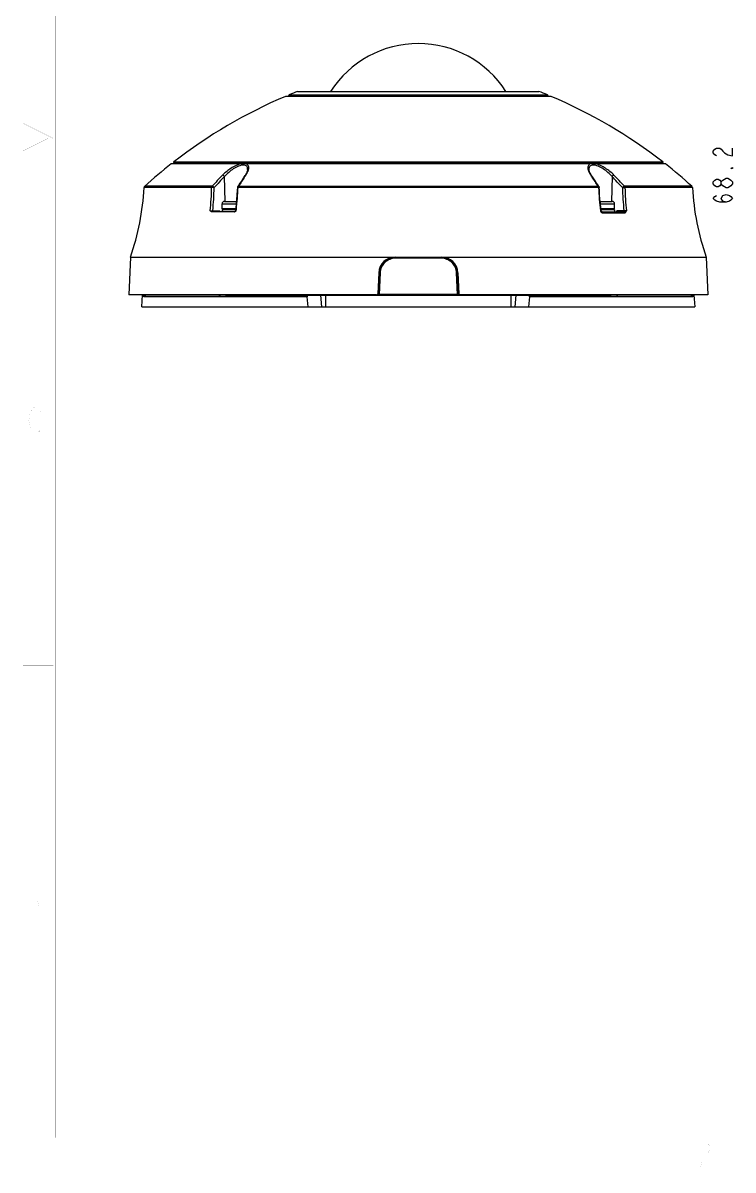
# Model space of a CAD drawing. Header units: millimetres. Extents: x 42 to 799, y 30 to 564.
# Drawn here: x 42.5 to 226.4, y 29.7 to 326.9 of the extents above; entities that cross this region are included whole.
import ezdxf

# ---------------------------------------------------------------- set-up
doc = ezdxf.new("R2010")
doc.units = ezdxf.units.MM
doc.header["$LTSCALE"] = 46.255
doc.layers.get('0').update_dxf_attribs({"linetype": 'CONTINUOUS'})
doc.layers.add('02___PRT_ALL_AXES', color=7, linetype='CONTINUOUS')

msp = doc.modelspace()

# ---------------------------------------------------------------- linework, layer by layer
at = {"color": 7, "linetype": 'Continuous'}
for p, q in [((179.24, 307.871), (110.451, 307.871)), ((179.162, 307.887), (110.529, 307.887)), ((111.238, 307.887), (111.245, 308.02)), ((111.245, 308.02), (178.446, 308.02)), ((111.43, 308.281), (178.261, 308.281)), ((178.446, 308.02), (178.453, 307.887)), ((98.941, 290.377), (80.851, 290.377)), ((208.655, 290.441), (81.036, 290.441)), ((208.265, 290.729), (81.426, 290.729)), ((81.5, 290.729), (81.724, 290.441)), ((81.504, 290.887), (208.187, 290.887)), ((189.433, 290.377), (100.26, 290.377)), ((100.647, 288.973), (100.647, 288.976)), ((189.044, 288.975), (189.044, 288.972)), ((208.84, 290.377), (190.751, 290.377)), ((208.191, 290.729), (207.967, 290.441)), ((94.805, 280.66), (94.682, 287.107)), ((99.745, 287.037), (99.971, 287.371)), ((100.101, 287.57), (99.971, 287.371)), ((100.062, 287.309), (100.171, 287.472)), ((100.062, 287.31), (100.171, 287.472)), ((100.321, 287.952), (100.101, 287.57)), ((189.581, 287.584), (189.365, 287.963)), ((189.52, 287.472), (189.629, 287.31)), ((189.52, 287.472), (189.629, 287.309)), ((189.72, 287.371), (189.581, 287.584)), ((189.933, 287.056), (189.72, 287.371)), ((195.009, 287.107), (194.886, 280.66)), ((91.324, 284.25), (73.835, 284.25)), ((91.447, 284.595), (73.999, 284.595)), ((98.291, 284.818), (98.084, 284.493)), ((191.513, 284.25), (98.178, 284.25)), ((98.285, 284.595), (191.406, 284.595)), ((191.607, 284.493), (191.387, 284.838)), ((215.692, 284.595), (198.244, 284.595)), ((215.856, 284.25), (198.367, 284.25)), ((94.012, 278.756), (94.012, 280.056)), ((94.012, 280.056), (97.7, 280.056)), ((94.612, 280.656), (97.752, 280.656)), ((191.939, 280.656), (195.079, 280.656)), ((191.992, 280.056), (195.679, 280.056)), ((195.679, 278.756), (195.679, 280.056)), ((97.219, 277.956), (91.317, 277.956)), ((91.61, 278.246), (93.174, 278.246)), ((97.573, 278.756), (94.012, 278.756)), ((94.012, 278.456), (94.012, 277.956)), ((97.542, 278.456), (94.012, 278.456)), ((195.679, 278.756), (192.118, 278.756)), ((195.679, 278.456), (192.149, 278.456)), ((192.293, 278.014), (192.267, 278.037)), ((192.267, 278.037), (192.267, 278.037)), ((192.341, 277.956), (198.075, 277.956)), ((192.618, 277.702), (198.296, 277.702)), ((195.679, 278.456), (195.679, 277.956)), ((198.081, 278.246), (196.517, 278.246)), ((70.273, 266.256), (219.418, 266.256)), ((138.074, 266.169), (151.617, 266.169)), ((150.775, 265.941), (138.916, 265.941)), ((138.931, 266.169), (138.931, 266.132)), ((150.76, 266.132), (138.931, 266.132)), ((139.925, 266.132), (138.931, 266.132)), ((147.582, 266.132), (141.763, 266.132)), ((150.76, 266.132), (150.1, 266.132)), ((134.594, 262.144), (134.358, 256.743)), ((134.495, 256.469), (134.743, 262.137)), ((134.782, 262.148), (134.536, 256.507)), ((134.955, 262.148), (134.709, 256.513)), ((134.743, 262.15), (134.782, 262.148)), ((134.743, 262.137), (134.743, 262.15)), ((154.982, 256.513), (154.736, 262.148)), ((154.909, 262.148), (154.947, 262.15)), ((155.155, 256.507), (154.909, 262.148)), ((154.947, 262.15), (154.948, 262.137)), ((154.948, 262.137), (155.195, 256.469)), ((155.097, 262.144), (155.333, 256.743)), ((134.058, 256.456), (69.845, 256.456)), ((73.201, 253.356), (73.457, 256.456)), ((93.239, 255.9), (73.827, 255.9)), ((93.597, 256.356), (74.319, 256.356)), ((83.23, 256.356), (83.219, 256.456)), ((83.23, 256.356), (83.219, 256.456)), ((83.699, 256.456), (83.704, 256.356)), ((84.953, 256.456), (84.959, 256.388)), ((85.949, 256.456), (85.956, 256.38)), ((91.964, 256.456), (91.957, 256.356)), ((92.071, 256.356), (92.078, 256.456)), ((116.047, 255.9), (94.958, 255.9)), ((95.304, 256.356), (194.387, 256.356)), ((101.332, 256.456), (101.332, 256.356)), ((102.002, 256.456), (102.003, 256.356)), ((102.572, 256.356), (102.564, 256.456)), ((102.718, 256.356), (102.711, 256.456)), ((116.288, 253.356), (116.047, 255.9)), ((119.845, 253.356), (119.583, 256.356)), ((120.845, 256.356), (120.845, 253.356)), ((134.086, 256.456), (155.371, 256.456)), ((134.337, 256.469), (155.354, 256.469)), ((134.495, 256.469), (134.536, 256.507)), ((154.982, 256.513), (134.709, 256.513)), ((155.195, 256.469), (155.155, 256.507)), ((219.845, 256.456), (155.633, 256.456)), ((168.845, 256.356), (168.845, 253.356)), ((170.108, 256.356), (169.845, 253.356)), ((173.644, 255.9), (173.403, 253.356)), ((173.644, 255.9), (173.403, 253.356)), ((194.733, 255.9), (173.644, 255.9)), ((186.98, 256.456), (186.973, 256.356)), ((187.127, 256.456), (187.119, 256.356)), ((187.127, 256.456), (187.119, 256.356)), ((187.688, 256.356), (187.689, 256.456)), ((188.359, 256.356), (188.359, 256.456)), ((215.371, 256.356), (196.094, 256.356)), ((215.864, 255.9), (196.452, 255.9)), ((197.613, 256.456), (197.62, 256.356)), ((197.734, 256.356), (197.727, 256.456)), ((213.04, 256.456), (213.085, 256.356)), ((216.234, 256.456), (216.49, 253.356)), ((73.201, 253.356), (216.49, 253.356))]:
    msp.add_line(p, q, dxfattribs=at)
at = {"color": 7, "linetype": 'Continuous', "const_width": 0.01}
for points in [[(42.461, 29.7), (42.461, 564.3)], [(50.294, 556.467), (50.294, 37.533)], [(50.882, 555.88), (50.882, 38.12)], [(50.294, 297), (42.461, 300.916)], [(48.981, 297), (42.461, 300.26)], [(47.667, 297), (42.461, 299.603)], [(42.461, 297.587), (46.378, 297.587)], [(44.42, 299.937), (44.42, 294.063)], [(46.378, 298.958), (46.378, 295.042)], [(42.461, 294.397), (47.667, 297)], [(42.461, 293.74), (48.981, 297)], [(42.461, 293.084), (50.294, 297)], [(42.461, 297), (50.294, 297)], [(42.461, 296.413), (46.378, 296.413)], [(44.28, 225.682), (44.892, 226.825)], [(44.892, 226.825), (45.504, 227.396)], [(45.504, 227.396), (46.116, 227.396)], [(46.116, 227.396), (46.728, 226.825)], [(46.728, 226.825), (47.034, 226.253)], [(43.974, 223.969), (44.28, 225.682)], [(44.28, 222.255), (43.974, 223.969)], [(44.892, 221.113), (44.28, 222.255)], [(45.504, 220.542), (44.892, 221.113)], [(46.116, 220.542), (45.504, 220.542)], [(46.728, 221.113), (46.116, 220.542)], [(47.034, 221.684), (46.728, 221.113)], [(42.461, 160.511), (50.294, 160.511)], [(42.461, 159.923), (50.294, 159.923)], [(42.461, 159.336), (50.294, 159.336)], [(43.944, 94.704), (43.944, 101.558)], [(43.944, 101.558), (45.086, 101.558)], [(45.086, 101.558), (45.657, 100.987)], [(45.657, 100.987), (46.228, 99.844)], [(46.228, 99.844), (46.514, 98.131)], [(46.514, 98.131), (46.228, 96.418)], [(45.657, 95.275), (45.086, 94.704)], [(45.943, 95.846), (45.657, 95.275)], [(46.228, 96.418), (45.943, 95.846)], [(45.086, 94.704), (43.944, 94.704)], [(50.294, 37.533), (790.51, 37.533)], [(50.882, 38.12), (789.922, 38.12)], [(104.953, 37.127), (104.953, 30.273)], [(145.661, 37.533), (145.661, 29.7)], [(146.248, 37.533), (146.248, 29.7)], [(146.836, 37.533), (146.836, 29.7)], [(217.947, 35.939), (218.233, 36.51)], [(218.233, 36.51), (218.804, 37.081)], [(218.804, 37.081), (219.375, 37.081)], [(219.375, 37.081), (219.946, 36.51)], [(219.946, 36.51), (220.232, 35.939)], [(220.232, 35.939), (220.232, 34.797)], [(218.804, 33.083), (218.233, 31.941)], [(219.946, 34.226), (218.804, 33.083)], [(220.232, 34.797), (219.946, 34.226)], [(218.233, 31.941), (217.947, 30.227)], [(217.947, 30.227), (220.232, 30.227)], [(42.461, 29.7), (798.538, 29.7)]]:
    msp.add_lwpolyline(points, dxfattribs=at)
at = {"color": 2, "linetype": 'Continuous'}
for points in [[(222.065, 292.456), (221.648, 292.706), (221.231, 293.206), (221.231, 293.706), (221.648, 294.206), (222.065, 294.456), (222.898, 294.456), (223.315, 294.206), (223.731, 293.706), (224.148, 293.206), (224.981, 292.706), (226.231, 292.456), (226.231, 294.456)], [(226.231, 289.456), (226.231, 289.206), (225.815, 289.206), (226.231, 289.456)], [(223.315, 285.206), (222.898, 284.706), (222.481, 284.456), (222.065, 284.456), (221.648, 284.706), (221.231, 285.206), (221.231, 285.706), (221.648, 286.206), (222.065, 286.456), (222.481, 286.456), (222.898, 286.206), (223.315, 285.706)], [(226.231, 285.206), (225.815, 284.706), (225.398, 284.456), (224.981, 284.206), (224.565, 284.206), (224.148, 284.456), (223.731, 284.706), (223.315, 285.206), (223.315, 285.706), (223.731, 286.206), (224.148, 286.456), (224.565, 286.706), (224.981, 286.706), (225.398, 286.456), (225.815, 286.206), (226.231, 285.706), (226.231, 285.206)], [(224.565, 280.456), (223.731, 280.706), (223.315, 281.456), (223.731, 282.206), (224.565, 282.456), (225.398, 282.206), (225.815, 281.956), (226.231, 281.456), (225.815, 280.956), (225.398, 280.706), (224.565, 280.456), (222.898, 280.456), (222.065, 280.706), (221.648, 280.956), (221.231, 281.456), (221.648, 281.956), (222.065, 282.206)]]:
    msp.add_lwpolyline(points, dxfattribs=at)
at = {"color": 7, "linetype": 'Continuous'}
for points in [[(100.647, 288.972), (100.635, 288.843), (100.582, 288.591), (100.479, 288.294), (100.321, 287.952)], [(189.365, 287.963), (189.209, 288.301), (189.108, 288.596), (189.055, 288.845), (189.044, 288.972)], [(99.745, 287.037), (99.379, 286.488), (99.015, 285.936), (98.652, 285.379), (98.291, 284.818)], [(191.387, 284.838), (191.026, 285.399), (190.664, 285.955), (190.299, 286.508), (189.933, 287.056)], [(98.006, 284.252), (97.96, 283.451), (97.884, 282.324), (97.798, 281.2), (97.702, 280.077), (97.594, 278.957), (97.518, 278.224)], [(192.173, 278.224), (192.094, 278.986), (191.987, 280.106), (191.89, 281.229), (191.804, 282.354), (191.729, 283.48), (191.684, 284.252)], [(192.42, 277.956), (192.404, 277.958), (192.382, 277.963), (192.354, 277.974), (192.324, 277.992), (192.293, 278.014)]]:
    msp.add_lwpolyline(points, dxfattribs=at)
for centre, radius, start, end in [((144.845, 294.556), 27, 32.75283, 147.24717), ((161.212, 188.191), 130, 111.48659, 112.51606), ((128.479, 188.191), 130, 67.48394, 68.51341), ((161.212, 188.191), 130, 112.98389, 127.81718), ((110.529, 307.687), 0.2, 90, 112.98389), ((111.545, 308.004), 0.3, 112.51606, 177), ((178.146, 308.004), 0.3, 3, 67.48394), ((179.162, 307.687), 0.2, 67.01611, 90), ((128.479, 188.191), 130, 52.18282, 67.01611), ((81.036, 290.141), 0.3, 90, 128.18222), ((81.626, 290.729), 0.2, 127.81718, 180), ((208.065, 290.729), 0.2, 0, 52.18282), ((208.655, 290.141), 0.3, 51.81778, 90), ((174.819, 208.468), 112.899, 135.59127, 137.60047), ((175.035, 208.402), 112.477, 135.59379, 137.6027), ((195.597, 222.849), 115.248, 146.16655, 147.60422), ((192.589, 224.845), 111.638, 145.97696, 146.15775), ((195.272, 291.377), 6.952, 210.94386, 214.17171), ((97.068, 224.822), 111.679, 33.82067, 34.02302), ((94.84, 223.336), 114.358, 32.39014, 33.81789), ((114.402, 208.163), 112.826, 42.4004, 44.40311), ((114.617, 208.227), 113.249, 42.40264, 44.40562), ((9.92, 287.552), 64, 340.56418, 357.0427), ((74.335, 284.225), 0.5, 132.13434, 177.0427), ((16.511, 285.766), 74.828, 354.20616, 358.83919), ((16.438, 285.793), 75.55, 354.26638, 358.82336), ((-17.673, 290.649), 116.027, 354.03612, 356.83851), ((98.507, 284.225), 0.501, 170.50135, 176.86449), ((190.763, 284.225), 0.751, 1.94263, 6.90437), ((307.598, 290.669), 116.262, 183.16469, 186.1505), ((191.184, 284.225), 0.501, 3.13551, 9.49865), ((273.075, 285.783), 75.372, 181.17127, 185.73898), ((273.002, 285.755), 74.65, 181.15526, 185.7994), ((215.356, 284.225), 0.5, 2.9573, 47.86566), ((279.771, 287.552), 64, 182.9573, 199.43582), ((94.612, 280.056), 0.6, 90, 180), ((195.079, 280.056), 0.6, 0, 90), ((93.078, 277.672), 0.608, 33.12259, 37.99945), ((93.06, 277.66), 0.63, 28.04629, 33.12726), ((94.312, 278.756), 0.3, 180, 270), ((97.219, 278.256), 0.3, 270.00001, 285.01312), ((97.219, 278.256), 0.3, 300.03038, 353.86763), ((-16.693, 290.551), 115.042, 353.84299, 354.03407), ((192.472, 278.256), 0.3, 186.13239, 227.0881), ((192.198, 277.659), 0.421, 5.89738, 15.31362), ((195.379, 278.756), 0.3, 270, 360), ((196.634, 277.659), 0.633, 148.45905, 151.95055), ((196.615, 277.671), 0.61, 141.50484, 148.48165), ((188.742, 277.584), 7.413, 2.8093, 3.0388), ((197.916, 277.658), 0.382, 6.61374, 17.05011), ((138.89, 261.956), 4.3, 90, 177.5), ((138.941, 261.96), 4.209, 90.13599, 101.91113), ((138.943, 261.946), 4.186, 90.16787, 101.89883), ((150.75, 261.957), 4.212, 78.09231, 89.98305), ((150.748, 261.945), 4.187, 78.10155, 89.83341), ((150.801, 261.956), 4.3, 2.5, 90), ((93.278, 256.656), 0.3, 270, 317.85528), ((134.058, 256.756), 0.3, 270, 357.5), ((155.633, 256.756), 0.3, 182.5, 270), ((196.413, 256.656), 0.3, 222.14472, 270)]:
    msp.add_arc(centre, radius, start, end, dxfattribs=at)
for points, knots in [([(98.941, 290.377), (98.498, 290.282), (97.604, 289.96), (95.953, 289.051), (94.826, 288.144), (94.168, 287.472)], [0, 0, 0, 0, 0.2406952, 0.5000528, 1, 1, 1, 1]), ([(99.54, 290.087), (99.339, 290.087), (98.905, 290.025), (98.01, 289.73), (96.479, 288.882), (95.336, 287.864), (94.682, 287.107)], [0, 0, 0, 0, 0.103777, 0.2231851, 0.4846167, 1, 1, 1, 1]), ([(99.631, 290.41), (99.575, 290.41), (99.344, 290.407), (99.113, 290.395), (98.938, 290.377)], [0, 0, 0, 0, 0.2419941, 1, 1, 1, 1]), ([(99.631, 290.41), (99.616, 290.387), (99.562, 290.288), (99.539, 290.173), (99.537, 290.087)], [0, 0, 0, 0, 0.2368611, 1, 1, 1, 1]), ([(100.647, 288.975), (100.652, 289.121), (100.63, 289.406), (100.43, 289.797), (100.035, 290.048), (99.714, 290.087), (99.54, 290.087)], [0, 0, 0, 0, 0.2456938, 0.4708364, 0.7086544, 1, 1, 1, 1]), ([(100.26, 290.377), (100.21, 290.383), (100.001, 290.404), (99.79, 290.41), (99.631, 290.41)], [0, 0, 0, 0, 0.2418744, 1, 1, 1, 1]), ([(100.873, 288.923), (100.912, 289.079), (100.958, 289.381), (100.899, 289.822), (100.659, 290.191), (100.4, 290.33), (100.26, 290.377)], [0, 0, 0, 0, 0.2751563, 0.5171299, 0.7460749, 1, 1, 1, 1]), ([(100.436, 287.895), (100.467, 287.948), (100.582, 288.154), (100.683, 288.368), (100.746, 288.53)], [0, 0, 0, 0, 0.2614376, 1, 1, 1, 1]), ([(100.746, 288.53), (100.759, 288.563), (100.808, 288.692), (100.849, 288.824), (100.873, 288.923)], [0, 0, 0, 0, 0.2589219, 1, 1, 1, 1]), ([(189.433, 290.377), (189.285, 290.327), (189.01, 290.179), (188.773, 289.773), (188.735, 289.296), (188.801, 288.972), (188.85, 288.804)], [0, 0, 0, 0, 0.2502739, 0.4766011, 0.7200102, 1, 1, 1, 1]), ([(188.85, 288.804), (188.857, 288.78), (188.888, 288.682), (188.923, 288.585), (188.952, 288.512)], [0, 0, 0, 0, 0.2436241, 1, 1, 1, 1]), ([(188.952, 288.512), (188.975, 288.454), (189.079, 288.21), (189.205, 287.975), (189.309, 287.802)], [0, 0, 0, 0, 0.2374451, 1, 1, 1, 1]), ([(190.157, 290.087), (189.983, 290.087), (189.66, 290.049), (189.262, 289.798), (189.061, 289.407), (189.039, 289.122), (189.044, 288.975)], [0, 0, 0, 0, 0.2917928, 0.5296474, 0.7545456, 1, 1, 1, 1]), ([(190.06, 290.41), (190.005, 290.41), (189.795, 290.407), (189.585, 290.396), (189.431, 290.377)], [0, 0, 0, 0, 0.2591963, 1, 1, 1, 1]), ([(190.06, 290.41), (190.075, 290.387), (190.129, 290.288), (190.153, 290.173), (190.155, 290.087)], [0, 0, 0, 0, 0.2370382, 1, 1, 1, 1]), ([(190.753, 290.377), (190.693, 290.383), (190.463, 290.403), (190.232, 290.41), (190.06, 290.41)], [0, 0, 0, 0, 0.2572792, 1, 1, 1, 1]), ([(195.009, 287.107), (194.356, 287.863), (193.215, 288.879), (191.686, 289.728), (190.791, 290.024), (190.359, 290.087), (190.157, 290.087)], [0, 0, 0, 0, 0.5151363, 0.776604, 0.8960858, 1, 1, 1, 1]), ([(195.523, 287.472), (194.865, 288.144), (193.739, 289.051), (192.088, 289.959), (191.194, 290.282), (190.751, 290.377)], [0, 0, 0, 0, 0.4998418, 0.7592316, 1, 1, 1, 1]), ([(94.682, 287.107), (94.613, 287.203), (94.459, 287.353), (94.263, 287.463), (94.168, 287.472)], [0, 0, 0, 0, 0.5531887, 1, 1, 1, 1]), ([(99.971, 287.371), (99.981, 287.385), (100.033, 287.443), (100.113, 287.467), (100.171, 287.472)], [0, 0, 0, 0, 0.2320246, 1, 1, 1, 1]), ([(100.171, 287.472), (100.195, 287.507), (100.287, 287.646), (100.375, 287.787), (100.436, 287.895)], [0, 0, 0, 0, 0.2560551, 1, 1, 1, 1]), ([(189.72, 287.371), (189.71, 287.385), (189.658, 287.443), (189.578, 287.467), (189.52, 287.472)], [0, 0, 0, 0, 0.2320256, 1, 1, 1, 1]), ([(195.009, 287.107), (195.078, 287.203), (195.231, 287.353), (195.428, 287.463), (195.523, 287.472)], [0, 0, 0, 0, 0.5531887, 1, 1, 1, 1]), ([(91.447, 284.595), (91.429, 284.573), (91.359, 284.47), (91.327, 284.345), (91.324, 284.25)], [0, 0, 0, 0, 0.2369778, 1, 1, 1, 1]), ([(91.972, 284.242), (91.803, 284.252), (91.586, 284.256), (91.37, 284.252), (91.324, 284.25)], [0, 0, 0, 0, 0.7862251, 1, 1, 1, 1]), ([(91.972, 284.242), (91.9, 284.336), (91.742, 284.481), (91.543, 284.587), (91.447, 284.595)], [0, 0, 0, 0, 0.5517313, 1, 1, 1, 1]), ([(98.006, 284.252), (98.007, 284.256), (98.03, 284.25), (98.055, 284.256), (98.113, 284.252), (98.154, 284.251), (98.178, 284.25)], [0, 0, 0, 0, 0.0671776, 0.2633233, 0.5804726, 1, 1, 1, 1]), ([(98.084, 284.493), (98.093, 284.508), (98.144, 284.567), (98.226, 284.591), (98.285, 284.595)], [0, 0, 0, 0, 0.2293246, 1, 1, 1, 1]), ([(191.406, 284.595), (191.419, 284.577), (191.472, 284.491), (191.499, 284.391), (191.508, 284.315)], [0, 0, 0, 0, 0.2325573, 1, 1, 1, 1]), ([(191.607, 284.493), (191.598, 284.508), (191.547, 284.567), (191.465, 284.591), (191.406, 284.595)], [0, 0, 0, 0, 0.2293246, 1, 1, 1, 1]), ([(191.685, 284.252), (191.684, 284.256), (191.661, 284.25), (191.636, 284.256), (191.578, 284.252), (191.537, 284.251), (191.513, 284.25)], [0, 0, 0, 0, 0.0671776, 0.2633233, 0.5804726, 1, 1, 1, 1]), ([(197.719, 284.242), (197.791, 284.336), (197.949, 284.481), (198.148, 284.587), (198.244, 284.595)], [0, 0, 0, 0, 0.5517313, 1, 1, 1, 1]), ([(197.719, 284.242), (197.888, 284.252), (198.105, 284.256), (198.321, 284.252), (198.367, 284.25)], [0, 0, 0, 0, 0.7862251, 1, 1, 1, 1]), ([(198.367, 284.25), (198.366, 284.283), (198.352, 284.405), (198.302, 284.526), (198.244, 284.595)], [0, 0, 0, 0, 0.2630761, 1, 1, 1, 1]), ([(90.957, 278.212), (91.004, 278.212), (91.222, 278.215), (91.44, 278.229), (91.61, 278.246)], [0, 0, 0, 0, 0.2144838, 1, 1, 1, 1]), ([(91.317, 277.956), (91.208, 277.956), (91.07, 278.064), (90.981, 278.18), (90.957, 278.212)], [0, 0, 0, 0, 0.7278513, 1, 1, 1, 1]), ([(91.774, 277.956), (91.752, 277.956), (91.688, 277.983), (91.627, 278.094), (91.611, 278.191), (91.61, 278.246)], [0, 0, 0, 0, 0.1814936, 0.5407891, 1, 1, 1, 1]), ([(93.338, 277.956), (93.316, 277.956), (93.252, 277.983), (93.191, 278.094), (93.175, 278.191), (93.174, 278.246)], [0, 0, 0, 0, 0.1814936, 0.5407891, 1, 1, 1, 1]), ([(93.174, 278.246), (93.246, 278.246), (93.395, 278.207), (93.51, 278.106), (93.557, 278.046)], [0, 0, 0, 0, 0.4841423, 1, 1, 1, 1]), ([(97.686, 278.212), (97.63, 278.161), (97.553, 278.094), (97.468, 278.039), (97.447, 278.026)], [0, 0, 0, 0, 0.7566554, 1, 1, 1, 1]), ([(97.686, 278.212), (97.662, 278.212), (97.621, 278.212), (97.565, 278.214), (97.539, 278.217), (97.517, 278.22), (97.518, 278.224)], [0, 0, 0, 0, 0.4228741, 0.7372194, 0.9301141, 1, 1, 1, 1]), ([(192.005, 278.212), (192.044, 278.212), (192.095, 278.211), (192.149, 278.217), (192.167, 278.219), (192.172, 278.222)], [0, 0, 0, 0, 0.6942715, 0.8986836, 1, 1, 1, 1]), ([(192.005, 278.212), (192.059, 278.19), (192.155, 278.141), (192.233, 278.069), (192.267, 278.037)], [0, 0, 0, 0, 0.5537666, 1, 1, 1, 1]), ([(192.134, 278.004), (192.147, 277.987), (192.199, 277.92), (192.259, 277.859), (192.309, 277.82)], [0, 0, 0, 0, 0.2576444, 1, 1, 1, 1]), ([(192.172, 278.222), (192.172, 278.222), (192.173, 278.223), (192.173, 278.224), (192.173, 278.224)], [0, 0, 0, 0, 0.56741, 1, 1, 1, 1]), ([(192.467, 277.948), (192.491, 277.939), (192.521, 277.918), (192.544, 277.892), (192.55, 277.884)], [0, 0, 0, 0, 0.7309308, 1, 1, 1, 1]), ([(196.517, 278.246), (196.446, 278.246), (196.298, 278.208), (196.184, 278.109), (196.137, 278.051)], [0, 0, 0, 0, 0.4846183, 1, 1, 1, 1]), ([(196.517, 278.246), (196.516, 278.208), (196.506, 278.101), (196.431, 277.956), (196.353, 277.956)], [0, 0, 0, 0, 0.3257965, 1, 1, 1, 1]), ([(198.081, 278.246), (198.08, 278.186), (198.063, 278.082), (197.999, 277.986), (197.959, 277.966)], [0, 0, 0, 0, 0.5736346, 1, 1, 1, 1]), ([(198.734, 278.212), (198.687, 278.212), (198.469, 278.215), (198.251, 278.229), (198.081, 278.246)], [0, 0, 0, 0, 0.2144192, 1, 1, 1, 1]), ([(198.124, 277.96), (198.239, 277.975), (198.44, 278.077), (198.641, 278.164), (198.734, 278.212)], [0, 0, 0, 0, 0.5234804, 1, 1, 1, 1]), ([(198.127, 277.948), (198.145, 277.942), (198.217, 277.906), (198.263, 277.83), (198.282, 277.77)], [0, 0, 0, 0, 0.2292958, 1, 1, 1, 1]), ([(198.296, 277.702), (198.348, 277.702), (198.458, 277.732), (198.586, 277.853), (198.676, 278.02), (198.716, 278.146), (198.734, 278.212)], [0, 0, 0, 0, 0.2172136, 0.4505812, 0.7133057, 1, 1, 1, 1]), ([(134.743, 262.15), (134.764, 262.609), (134.957, 263.529), (135.677, 264.734), (136.747, 265.642), (137.622, 265.984), (138.072, 266.079)], [0, 0, 0, 0, 0.2500616, 0.5000348, 0.7499607, 1, 1, 1, 1]), ([(138.08, 266.042), (137.635, 265.948), (136.769, 265.609), (135.708, 264.71), (134.993, 263.516), (134.802, 262.604), (134.782, 262.148)], [0, 0, 0, 0, 0.2496255, 0.4995235, 0.7497589, 1, 1, 1, 1]), ([(138.916, 265.941), (138.664, 265.94), (138.16, 265.891), (137.193, 265.606), (136.109, 264.911), (135.364, 263.86), (135.036, 262.903), (134.966, 262.4), (134.955, 262.148)], [0, 0, 0, 0, 0.1250574, 0.250142, 0.4993998, 0.7490835, 0.8745657, 1, 1, 1, 1]), ([(138.916, 265.941), (138.916, 265.965), (138.917, 266.009), (138.919, 266.062), (138.922, 266.096), (138.924, 266.114), (138.927, 266.125), (138.929, 266.131), (138.931, 266.132)], [0, 0, 0, 0, 0.3748188, 0.6922562, 0.8154592, 0.9093851, 0.9709519, 1, 1, 1, 1]), ([(150.76, 266.132), (150.76, 266.135), (150.759, 266.141), (150.762, 266.151), (150.759, 266.161), (150.751, 266.165), (150.751, 266.169)], [0, 0, 0, 0, 0.2330895, 0.4685051, 0.717685, 1, 1, 1, 1]), ([(150.775, 265.941), (150.775, 265.965), (150.775, 266.009), (150.772, 266.062), (150.769, 266.096), (150.766, 266.114), (150.764, 266.125), (150.762, 266.131), (150.76, 266.132)], [0, 0, 0, 0, 0.3747954, 0.69223, 0.815436, 0.9093666, 0.9709399, 1, 1, 1, 1]), ([(154.736, 262.148), (154.725, 262.399), (154.655, 262.903), (154.327, 263.859), (153.582, 264.911), (152.499, 265.606), (151.531, 265.891), (151.026, 265.94), (150.775, 265.941)], [0, 0, 0, 0, 0.1254197, 0.2508875, 0.5005467, 0.7498265, 0.8749273, 1, 1, 1, 1]), ([(154.909, 262.148), (154.889, 262.603), (154.698, 263.515), (153.983, 264.71), (152.923, 265.609), (152.056, 265.948), (151.611, 266.042)], [0, 0, 0, 0, 0.25022, 0.500429, 0.7503415, 1, 1, 1, 1]), ([(151.619, 266.079), (152.069, 265.984), (152.944, 265.642), (154.015, 264.733), (154.735, 263.528), (154.927, 262.609), (154.947, 262.15)], [0, 0, 0, 0, 0.2499319, 0.5000877, 0.7500872, 1, 1, 1, 1]), ([(134.955, 262.148), (134.933, 262.149), (134.893, 262.15), (134.845, 262.151), (134.814, 262.15), (134.798, 262.15), (134.788, 262.149), (134.783, 262.149), (134.782, 262.148)], [0, 0, 0, 0, 0.3828342, 0.700496, 0.8223611, 0.9145622, 0.9741637, 1, 1, 1, 1]), ([(154.736, 262.148), (154.758, 262.148), (154.798, 262.15), (154.846, 262.151), (154.877, 262.15), (154.893, 262.15), (154.902, 262.149), (154.908, 262.149), (154.909, 262.148)], [0, 0, 0, 0, 0.3828342, 0.7004958, 0.8223609, 0.9145621, 0.9741635, 1, 1, 1, 1]), ([(73.827, 255.9), (73.809, 255.9), (73.775, 255.962), (73.761, 256.066), (73.746, 256.244), (73.748, 256.379), (73.749, 256.455)], [0, 0, 0, 0, 0.0912656, 0.2901828, 0.5997329, 1, 1, 1, 1]), ([(73.827, 255.9), (73.837, 256.02), (73.951, 256.26), (74.2, 256.356), (74.319, 256.356)], [0, 0, 0, 0, 0.5017893, 1, 1, 1, 1]), ([(74.319, 256.356), (74.312, 256.356), (74.269, 256.37), (74.259, 256.422), (74.252, 256.455)], [0, 0, 0, 0, 0.1792315, 1, 1, 1, 1]), ([(93.239, 255.9), (93.247, 256.015), (93.298, 256.185), (93.457, 256.329), (93.553, 256.356), (93.597, 256.356)], [0, 0, 0, 0, 0.5489303, 0.7859021, 1, 1, 1, 1]), ([(94.958, 255.9), (94.669, 255.9), (94.097, 255.955), (93.524, 255.9), (93.239, 255.9)], [0, 0, 0, 0, 0.5032409, 1, 1, 1, 1]), ([(95.304, 256.356), (94.987, 256.356), (94.418, 256.377), (93.849, 256.356), (93.597, 256.356)], [0, 0, 0, 0, 0.557029, 1, 1, 1, 1]), ([(94.958, 255.9), (94.961, 255.96), (94.983, 256.075), (95.057, 256.225), (95.167, 256.329), (95.26, 256.356), (95.304, 256.356)], [0, 0, 0, 0, 0.2897307, 0.5567657, 0.7910003, 1, 1, 1, 1]), ([(98.833, 256.455), (98.843, 256.44), (98.882, 256.388), (98.949, 256.356), (98.996, 256.356)], [0, 0, 0, 0, 0.2744462, 1, 1, 1, 1]), ([(116.345, 256.356), (116.302, 256.356), (116.21, 256.334), (116.104, 256.229), (116.046, 256.076), (116.041, 255.96), (116.047, 255.9)], [0, 0, 0, 0, 0.2124454, 0.4404066, 0.703805, 1, 1, 1, 1]), ([(134.709, 256.513), (134.686, 256.513), (134.646, 256.513), (134.599, 256.512), (134.568, 256.511), (134.552, 256.51), (134.542, 256.509), (134.537, 256.508), (134.536, 256.507)], [0, 0, 0, 0, 0.3826223, 0.7001843, 0.8220903, 0.9143867, 0.9741087, 1, 1, 1, 1]), ([(155.155, 256.507), (155.154, 256.508), (155.149, 256.509), (155.139, 256.51), (155.123, 256.511), (155.092, 256.512), (155.045, 256.513), (155.004, 256.513), (154.982, 256.513)], [0, 0, 0, 0, 0.0258914, 0.0856136, 0.1779108, 0.2998182, 0.6173823, 1, 1, 1, 1]), ([(173.644, 255.9), (173.65, 255.96), (173.645, 256.076), (173.587, 256.229), (173.481, 256.334), (173.389, 256.356), (173.346, 256.356)], [0, 0, 0, 0, 0.2961951, 0.5595934, 0.7875545, 1, 1, 1, 1]), ([(190.695, 256.356), (190.711, 256.356), (190.776, 256.365), (190.831, 256.413), (190.857, 256.455)], [0, 0, 0, 0, 0.2381809, 1, 1, 1, 1]), ([(196.094, 256.356), (195.842, 256.356), (195.273, 256.377), (194.704, 256.356), (194.387, 256.356)], [0, 0, 0, 0, 0.4429674, 1, 1, 1, 1]), ([(194.733, 255.9), (194.73, 255.96), (194.708, 256.075), (194.634, 256.225), (194.524, 256.329), (194.431, 256.356), (194.387, 256.356)], [0, 0, 0, 0, 0.2897311, 0.5567665, 0.791001, 1, 1, 1, 1]), ([(196.452, 255.9), (196.167, 255.9), (195.594, 255.955), (195.022, 255.9), (194.733, 255.9)], [0, 0, 0, 0, 0.4967595, 1, 1, 1, 1]), ([(196.452, 255.9), (196.444, 256.015), (196.392, 256.185), (196.234, 256.329), (196.138, 256.356), (196.094, 256.356)], [0, 0, 0, 0, 0.5489309, 0.7859026, 1, 1, 1, 1]), ([(213.62, 256.456), (213.64, 256.446), (213.707, 256.415), (213.774, 256.382), (213.823, 256.363)], [0, 0, 0, 0, 0.3006325, 1, 1, 1, 1]), ([(215.439, 256.455), (215.436, 256.441), (215.428, 256.403), (215.398, 256.356), (215.371, 256.356)], [0, 0, 0, 0, 0.359366, 1, 1, 1, 1]), ([(215.864, 255.9), (215.854, 256.02), (215.74, 256.261), (215.491, 256.356), (215.371, 256.356)], [0, 0, 0, 0, 0.5017896, 1, 1, 1, 1]), ([(215.942, 256.455), (215.943, 256.378), (215.944, 256.244), (215.93, 256.066), (215.916, 255.962), (215.882, 255.9), (215.864, 255.9)], [0, 0, 0, 0, 0.4003264, 0.7097594, 0.9086696, 1, 1, 1, 1])]:
    msp.add_open_spline(points, degree=3, knots=knots, dxfattribs=at)
for points in [[(98.084, 284.493), (98.048, 284.437), (98.024, 284.373), (98.013, 284.307)], [(98.178, 284.25), (98.18, 284.314), (98.19, 284.378), (98.209, 284.439)], [(98.209, 284.439), (98.221, 284.477), (98.236, 284.514), (98.255, 284.549)], [(98.255, 284.549), (98.264, 284.565), (98.274, 284.58), (98.285, 284.595)], [(191.607, 284.493), (191.643, 284.437), (191.667, 284.373), (191.678, 284.307)], [(97.293, 277.964), (97.269, 277.959), (97.244, 277.956), (97.219, 277.956)], [(97.447, 278.026), (97.399, 277.999), (97.347, 277.976), (97.293, 277.964)], [(192.005, 278.212), (192.044, 278.141), (192.086, 278.07), (192.134, 278.004)], [(192.309, 277.82), (192.352, 277.787), (192.398, 277.759), (192.448, 277.738)], [(192.42, 277.956), (192.436, 277.956), (192.452, 277.953), (192.467, 277.948)], [(192.448, 277.738), (192.501, 277.716), (192.56, 277.702), (192.618, 277.702)], [(192.55, 277.884), (192.576, 277.851), (192.594, 277.811), (192.605, 277.77)], [(197.959, 277.966), (197.946, 277.96), (197.932, 277.956), (197.917, 277.956)], [(198.075, 277.956), (198.091, 277.956), (198.108, 277.957), (198.124, 277.96)], [(198.075, 277.956), (198.092, 277.956), (198.11, 277.953), (198.127, 277.948)]]:
    msp.add_open_spline(points, degree=3, dxfattribs=at)
at = {"layer": '02___PRT_ALL_AXES', "color": 7, "linetype": 'Continuous'}
for p, q in [((113.595, 309.156), (176.095, 309.156)), ((70.273, 266.256), (69.845, 256.456)), ((138.459, 266.169), (138.45, 266.232)), ((138.459, 266.169), (138.45, 266.232)), ((138.71, 266.247), (138.714, 266.158)), ((150.981, 266.247), (150.977, 266.157)), ((151.241, 266.232), (151.231, 266.169)), ((151.241, 266.232), (151.232, 266.169)), ((219.418, 266.256), (219.845, 256.456)), ((205.888, 256.341), (205.881, 256.456)), ((206.387, 256.341), (206.381, 256.456)), ((212.219, 256.341), (212.228, 256.456)), ((212.219, 256.341), (212.228, 256.456)), ((212.72, 256.456), (212.71, 256.33)), ((212.72, 256.456), (212.71, 256.33)), ((212.974, 256.33), (212.986, 256.456)), ((212.974, 256.33), (212.986, 256.456)), ((212.983, 256.356), (212.993, 256.456))]:
    msp.add_line(p, q, dxfattribs=at)
for centre, start, end in [((161.212, 188.191), 128.18222, 132.13434), ((128.479, 188.191), 47.86566, 51.81778)]:
    msp.add_arc(centre, 130, start, end, dxfattribs=at)

doc.saveas('drawing.dxf')
